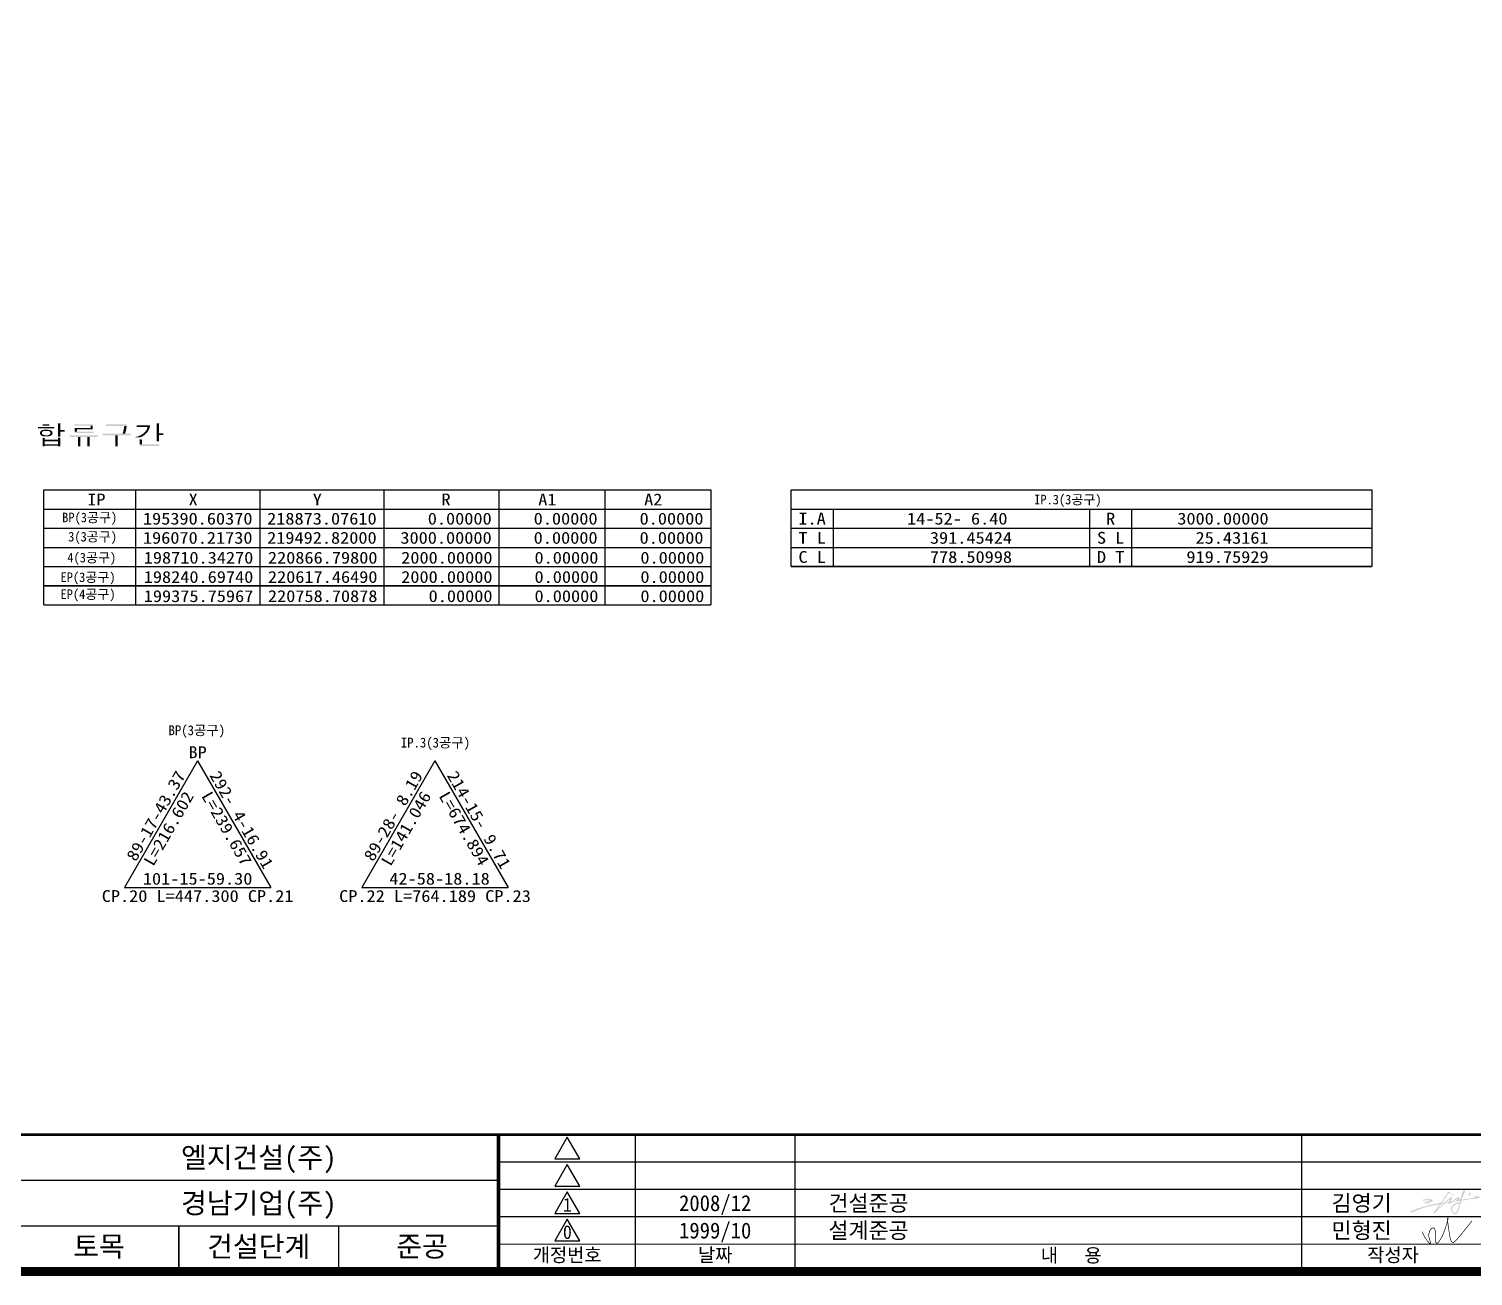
# Model space of a CAD drawing. Header units: feet. Extents: x 226743 to 230948, y 199106 to 202076.
# Drawn here: x 227704 to 229286, y 199201 to 200568 of the extents above; entities that cross this region are included whole.
import ezdxf
from ezdxf.enums import TextEntityAlignment as Align

# ---------------------------------------------------------------- set-up
doc = ezdxf.new("R2010")
doc.units = ezdxf.units.FT
doc.header["$LTSCALE"] = 10
doc.header["$MEASUREMENT"] = 0
for name, color, linetype in [('CA-TABL-LIN1', 4, 'CONTINUOUS'), ('CA-TABL-LIN2', 1, 'CONTINUOUS'), ('CA-TABL-TEX2', 3, 'CONTINUOUS'), ('CX-BORD', 3, 'CONTINUOUS'), ('CX-BORD-LIN1', 4, 'CONTINUOUS'), ('CX-BORD-LIN2', 3, 'CONTINUOUS'), ('CX-BORD-TEX2', 7, 'CONTINUOUS'), ('CX-BORD-TEX3', 6, 'CONTINUOUS'), ('CZ-TEX1', 6, 'CONTINUOUS')]:
    doc.layers.add(name, color=color, linetype=linetype)
doc.styles.add('GHS', font='DotumChe.ttf')
doc.styles.add('RP2', font='DotumChe.ttf')
doc.styles.add('TB_TEXT', font='DotumChe.ttf')
doc.styles.add('TB_WBTXT', font='H2GTRE.TTF')
doc.styles.add('TB_WMTXT', font='DotumChe.ttf')

# ---------------------------------------------------------------- blocks, each defined once
blk = doc.blocks.new('CXBLKA1-KHCA')
at = {"layer": 'CX-BORD-TEX3'}
h = blk.add_hatch(color=256, dxfattribs=at)
h.paths.add_polyline_path([(482.7, 17.26), (482.68, 17.24), (482.66, 17.12), (482.62, 17.04), (482.65, 16.95), (482.61, 16.8), (482.65, 16.75), (482.64, 16.67), (482.76, 16.59), (482.85, 16.58), (482.9, 16.67), (482.85, 16.83), (482.93, 16.93), (482.97, 17.1), (483.04, 17.18), (482.92, 17.29)], flags=17)
h.paths.add_polyline_path([(478.82, 16.88), (478.8, 16.87), (478.77, 16.82), (478.84, 16.75), (479.07, 16.73), (479.4, 16.75), (479.45, 16.83), (479.38, 16.89)], flags=17)
h.paths.add_polyline_path([(480.27, 14.9), (480.2, 14.89), (479.54, 14.59), (479.04, 14.14), (478.85, 13.73), (479.11, 13.24), (479.43, 12.86), (479.56, 12.79), (479.71, 12.81), (480.07, 13.28), (480.07, 13.47), (480.4, 14.15), (480.57, 14.79), (480.53, 14.9)], flags=16)
h.paths.add_polyline_path([(480.12, 15.94), (480.1, 15.93), (480, 15.86), (479.88, 15.83), (479.77, 15.7), (479.64, 15.64), (479.45, 15.57), (479.44, 15.51), (479.54, 15.46), (479.74, 15.47), (479.8, 15.56), (479.93, 15.62), (480.02, 15.61), (480.04, 15.58), (480.08, 15.63), (480.11, 15.69), (480.09, 15.75), (480.09, 15.84), (480.18, 15.85), (480.17, 15.93)], flags=16)
h.paths.add_polyline_path([(478.56, 15.25), (478.53, 15.23), (478.45, 15.21), (478.43, 15.16), (478.49, 15.12), (478.59, 15.14), (478.59, 15.22)], flags=16)
h.paths.add_polyline_path([(478.55, 15.77), (478.54, 15.88), (477.8, 15.34), (477.67, 15.25), (478.13, 15.23), (478.24, 15.23), (478.4, 15.56)], flags=16)
h.paths.add_polyline_path([(476.92, 14.99), (476.71, 14.96), (476.23, 14.47), (476.06, 14.18), (475.88, 13.98), (475.64, 13.71), (475.86, 13.84), (476.18, 14.11), (476.61, 14.51), (476.9, 14.79), (477.1, 14.96)], flags=16)
h.paths.add_polyline_path([(469.74, 13.13), (469.77, 13.16), (469.84, 13.25), (470.07, 13.29), (470.19, 13.33), (470.24, 13.38), (470.47, 13.37), (470.53, 13.49), (470.79, 13.54), (470.9, 13.64), (471.1, 13.66), (471.26, 13.78), (471.43, 13.78), (471.51, 13.87), (471.98, 13.95), (472.32, 14.12), (472.87, 14.24), (473.35, 14.37), (473.97, 14.55), (474.69, 14.71), (475.44, 14.87), (476.15, 14.97), (476.32, 14.99), (476.65, 15.37), (476.93, 15.69), (477.23, 16.15), (477.41, 16.51), (477.75, 16.84), (477.92, 17.31), (478.08, 17.45), (478.41, 17.43), (478.48, 17.23), (478.54, 17.04), (478.62, 16.98), (478.68, 16.9), (478.58, 16.85), (478.4, 16.96), (478.32, 17.11), (478.25, 17.22), (478.15, 17.22), (478.15, 17.08), (478, 16.96), (477.92, 16.8), (477.78, 16.64), (477.69, 16.46), (477.56, 16.3), (477.45, 16.14), (477.34, 16.03), (477.25, 15.83), (477.13, 15.69), (476.72, 15.19), (476.59, 15.1), (477.05, 15.13), (477.31, 15.19), (477.68, 15.45), (478.03, 15.73), (478.33, 16.03), (478.58, 16.2), (478.7, 16.29), (478.89, 16.23), (478.91, 15.98), (478.76, 15.75), (478.62, 15.44), (478.52, 15.43), (478.57, 15.37), (478.84, 15.38), (479.33, 15.65), (479.53, 15.87), (479.82, 16.02), (479.99, 16.16), (480.22, 16.27), (480.44, 16.3), (480.56, 16.22), (480.48, 16.08), (480.44, 15.96), (480.45, 15.78), (480.59, 15.9), (480.8, 16.02), (480.92, 16.23), (480.99, 16.58), (481.13, 17.04), (481.22, 17.3), (481.32, 17.49), (481.42, 17.63), (481.51, 17.8), (481.76, 17.83), (481.81, 17.66), (481.74, 17.55), (481.68, 17.32), (481.64, 17.2), (481.53, 17.05), (481.44, 16.84), (481.36, 16.63), (481.27, 16.49), (481.26, 16.3), (481.2, 16.14), (481.13, 15.99), (481.06, 15.84), (481.04, 15.74), (481.41, 15.74), (481.51, 15.85), (481.76, 15.89), (482.04, 15.89), (482.31, 15.96), (482.77, 16.01), (482.95, 16.05), (483.23, 16.13), (483.52, 16.11), (483.68, 16.21), (483.91, 16.24), (484.27, 16.26), (484.32, 16.32), (483.8, 16.34), (483.87, 16.46), (484.13, 16.46), (484.72, 16.46), (484.88, 16.35), (485.07, 16.32), (484.97, 16.24), (484.86, 16.16), (484.58, 16.13), (484.43, 15.99), (483.7, 15.99), (483.34, 15.87), (482.72, 15.88), (482.48, 15.75), (481.99, 15.75), (481.7, 15.62), (481.24, 15.63), (481.05, 15.53), (480.92, 15.44), (480.87, 15.25), (480.85, 15.14), (481.18, 15.15), (481.23, 15.03), (480.91, 14.99), (480.74, 15.01), (480.69, 14.35), (480.48, 13.83), (480.31, 13.45), (480.24, 13.14), (480.07, 12.86), (479.73, 12.56), (479.32, 12.6), (478.94, 13.13), (478.63, 13.62), (478.68, 14.1), (479.35, 14.83), (480.01, 15.05), (480.66, 15.15), (480.74, 15.45), (480.63, 15.49), (480.42, 15.47), (480.29, 15.38), (479.45, 15.37), (478.95, 15.16), (478.7, 15), (478.46, 14.91), (478.14, 14.91), (478.09, 15.12), (477.71, 15.15), (477.34, 14.94), (476.68, 14.38), (476.38, 14.02), (476.04, 13.79), (475.64, 13.29), (475.29, 12.94), (475, 12.76), (474.94, 12.92), (475.33, 13.51), (475.94, 14.36), (476.23, 14.8), (475.77, 14.67), (475.39, 14.61), (475.07, 14.54), (474.04, 14.33), (472.84, 14), (471.64, 13.6), (470.86, 13.28), (470.17, 12.98), (469.83, 13.02)])
h.paths.add_polyline_path([(472.52, 15.56), (472.53, 15.6), (472.62, 15.67), (472.66, 15.8), (472.77, 15.8), (472.89, 15.84), (473.04, 15.86), (473.25, 15.86), (473.31, 15.98), (473.81, 15.98), (473.95, 15.93), (474, 15.86), (474.21, 15.88), (474.3, 15.78), (474.41, 15.78), (474.44, 15.7), (474.51, 15.65), (474.55, 15.7), (474.61, 15.74), (474.68, 15.72), (474.7, 15.66), (474.65, 15.58), (474.64, 15.45), (474.51, 15.36), (474.1, 15.07), (473.67, 14.81), (473.59, 14.73), (473.5, 14.75), (473.48, 14.87), (473.54, 14.92), (473.82, 15.08), (473.99, 15.2), (474.05, 15.31), (474.16, 15.3), (474.17, 15.41), (474.07, 15.44), (473.97, 15.37), (473.98, 15.3), (473.81, 15.29), (473.72, 15.2), (473.51, 15.15), (473.47, 15.09), (473.22, 15.05), (473.07, 14.94), (472.91, 14.95), (472.92, 15.12), (473.01, 15.26), (473.19, 15.31), (473.32, 15.31), (473.44, 15.39), (473.65, 15.51), (473.88, 15.55), (474.04, 15.54), (473.94, 15.65), (473.96, 15.74), (473.91, 15.77), (473.61, 15.8), (473.4, 15.79), (473.31, 15.7), (473.23, 15.61), (472.92, 15.61), (472.76, 15.51), (472.59, 15.51)], flags=17)
at = {"layer": 'CX-BORD-LIN1', "const_width": 2}
blk.add_lwpolyline([(796, 0), (0, 0), (0, 554), (796, 554)], close=True, dxfattribs=at)
at = {"layer": 'CX-BORD-LIN1'}
for points, const_width in [([(796, 30), (0, 30)], 0.6), ([(270, 0), (270, 30)], 0.8), ([(270, 0), (270, 30)], 0.6), ([(300, 0), (300, 30)], 0.3), ([(335, 0), (335, 30)], 0.3), ([(566, 6), (270, 6)], 0.2)]:
    blk.add_lwpolyline(points, dxfattribs=dict(at, const_width=const_width))
for points in [[(285.08, 29.47), (282.34, 24.71), (287.83, 24.71)], [(285.08, 23.47), (282.34, 18.71), (287.83, 18.71)], [(285.08, 17.47), (282.34, 12.71), (287.83, 12.71)], [(285.08, 11.47), (282.34, 6.71), (287.83, 6.71)]]:
    blk.add_lwpolyline(points, close=True, dxfattribs=at)
blk.add_lwpolyline([(446, 0), (446, 30)], dxfattribs=at)
at = {"layer": 'CX-BORD-LIN2'}
for points in [[(566, 24), (270, 24)], [(566, 18), (270, 18)], [(566, 12), (270, 12)]]:
    blk.add_lwpolyline(points, dxfattribs=at)
at = {"layer": 'CX-BORD-LIN2', "const_width": 0.3}
for points in [[(270, 20), (130, 20)], [(270, 10), (0, 10)], [(200, 0), (200, 10)], [(235, 0), (235, 10)]]:
    blk.add_lwpolyline(points, dxfattribs=at)
at = {"layer": 'CX-BORD-TEX3', "const_width": 0.143}
blk.add_lwpolyline([(472.39, 8.74), (472.61, 8.23), (472.82, 7.8), (473.01, 7.44), (473.19, 7.15), (473.36, 6.91), (473.51, 6.72), (473.64, 6.57), (473.77, 6.44), (473.87, 6.33), (473.96, 6.25), (474.04, 6.18), (474.11, 6.14), (474.16, 6.11), (474.19, 6.11), (474.22, 6.13), (474.23, 6.16), (474.23, 6.22), (474.22, 6.29), (474.21, 6.38), (474.18, 6.48), (474.15, 6.59), (474.12, 6.7), (474.08, 6.81), (474.05, 6.93), (474.01, 7.03), (473.98, 7.14), (473.95, 7.24), (473.92, 7.33), (473.89, 7.43), (473.87, 7.52), (473.85, 7.61), (473.84, 7.7), (473.83, 7.79), (473.83, 7.88), (473.83, 7.97), (473.83, 8.06), (473.84, 8.15), (473.85, 8.24), (473.87, 8.34), (473.89, 8.43), (473.92, 8.53), (473.94, 8.63), (473.97, 8.72), (474.01, 8.82), (474.04, 8.91), (474.08, 9), (474.13, 9.08), (474.17, 9.15), (474.22, 9.22), (474.27, 9.28), (474.32, 9.34), (474.38, 9.38), (474.43, 9.42), (474.48, 9.46), (474.53, 9.48), (474.58, 9.51), (474.63, 9.52), (474.68, 9.54), (474.72, 9.55), (474.76, 9.55), (474.8, 9.55), (474.84, 9.55), (474.88, 9.55), (474.91, 9.54), (474.95, 9.53), (474.98, 9.52), (475.01, 9.51), (475.04, 9.49), (475.06, 9.47), (475.09, 9.44), (475.11, 9.41), (475.13, 9.36), (475.16, 9.31), (475.18, 9.25), (475.2, 9.18), (475.21, 9.09), (475.23, 8.99), (475.25, 8.87), (475.26, 8.74), (475.27, 8.59), (475.28, 8.41), (475.29, 8.23), (475.3, 8.03), (475.3, 7.83), (475.31, 7.63), (475.31, 7.43), (475.32, 7.25), (475.32, 7.09), (475.32, 6.96), (475.32, 6.84), (475.33, 6.74), (475.33, 6.66), (475.34, 6.59), (475.34, 6.53), (475.35, 6.48), (475.37, 6.44), (475.39, 6.4), (475.41, 6.36), (475.43, 6.32), (475.46, 6.29), (475.49, 6.27), (475.52, 6.25), (475.56, 6.24), (475.6, 6.23), (475.64, 6.23), (475.69, 6.23), (475.74, 6.25), (475.79, 6.28), (475.85, 6.33), (475.91, 6.39), (475.99, 6.47), (476.07, 6.57), (476.16, 6.69), (476.25, 6.83), (476.36, 7), (476.47, 7.18), (476.58, 7.4), (476.7, 7.63), (476.83, 7.89), (476.95, 8.17), (477.08, 8.47), (477.2, 8.79), (477.32, 9.12), (477.44, 9.45), (477.55, 9.77), (477.65, 10.08), (477.75, 10.37), (477.82, 10.62), (477.89, 10.84), (477.94, 11.03), (477.98, 11.18), (478.01, 11.31), (478.03, 11.41), (478.04, 11.49), (478.05, 11.56), (478.06, 11.61), (478.06, 11.66), (478.06, 11.7), (478.05, 11.72), (478.05, 11.75), (478.04, 11.76), (478.03, 11.77), (478.02, 11.77), (478, 11.77), (477.99, 11.76), (477.98, 11.75), (477.96, 11.73), (477.95, 11.69), (477.94, 11.65), (477.93, 11.59), (477.93, 11.51), (477.93, 11.42), (477.94, 11.3), (477.95, 11.17), (477.97, 11.01), (477.99, 10.84), (478.01, 10.64), (478.04, 10.44), (478.07, 10.21), (478.1, 9.97), (478.14, 9.71), (478.18, 9.44), (478.21, 9.17), (478.25, 8.89), (478.29, 8.62), (478.33, 8.36), (478.37, 8.11), (478.4, 7.88), (478.44, 7.68), (478.48, 7.49), (478.52, 7.33), (478.55, 7.19), (478.59, 7.06), (478.63, 6.94), (478.67, 6.84), (478.71, 6.75), (478.75, 6.67), (478.79, 6.6), (478.83, 6.54), (478.88, 6.48), (478.92, 6.44), (478.96, 6.4), (479, 6.37), (479.04, 6.35), (479.08, 6.33), (479.13, 6.33), (479.17, 6.34), (479.23, 6.36), (479.3, 6.41), (479.38, 6.47), (479.48, 6.55), (479.6, 6.66), (479.75, 6.8), (479.94, 6.99), (480.2, 7.28), (480.55, 7.68), (481.01, 8.24), (481.61, 8.97), (482.36, 9.91), (483.29, 11.1)], dxfattribs=at)
at = {"layer": 'CX-BORD-LIN1', "style": 'TB_TEXT'}
for tag, height, p in [('TR_RDAT4', 3.5, (317.5, 27)), ('TR_DGN4', 3.5, (459.12, 27)), ('TR_CHK4', 3.5, (499.12, 27)), ('TR_APP4', 3.5, (539.12, 27)), ('TR_RNUM4', 3, (285.11, 26.64)), ('TR_RDAT3', 3.5, (317.5, 21)), ('TR_DGN3', 3.5, (459.12, 21)), ('TR_CHK3', 3.5, (499.12, 21)), ('TR_APP3', 3.5, (539.12, 21)), ('TR_RNUM3', 3, (285.11, 20.64)), ('TR_RNUM2', 3, (285.11, 14.64)), ('TR_RDAT2', 3.5, (317.5, 15)), ('TR_DGN2', 3.5, (459.12, 15)), ('TR_CHK2', 3.5, (499.12, 15)), ('TR_APP2', 3.5, (539.12, 15)), ('TR_RNUM1', 3, (285.11, 8.64)), ('TR_RDAT1', 3.5, (317.5, 9)), ('TR_DGN1', 3.5, (459.12, 9)), ('TR_CHK1', 3.5, (499.12, 9)), ('TR_APP1', 3.5, (539.12, 9))]:
    blk.add_attdef(tag, text='', height=height, dxfattribs=at).set_placement(p, align=Align.MIDDLE_CENTER)
for tag, p in [('TR_RCON4', (342.3, 27)), ('TR_RCON3', (342.3, 21)), ('TR_RCON2', (342.3, 15)), ('TR_RCON1', (342.3, 9))]:
    blk.add_attdef(tag, text='', height=3.5, dxfattribs=at).set_placement(p, align=Align.MIDDLE_LEFT)
at = {"layer": 'CX-BORD-LIN2', "style": 'TB_TEXT'}
blk.add_attdef('TD_VERSION', text='', height=3, rotation=90, dxfattribs=at).set_placement((800.5, 48.01), align=Align.MIDDLE_CENTER)
at = {"layer": 'CX-BORD-TEX2', "style": 'TB_WMTXT'}
for tag, height, p in [('TB_CNAME', 5, (15.34, 531.83)), ('TB_CSCOP', 4, (16.63, 523.83))]:
    blk.add_attdef(tag, text='', height=height, dxfattribs=at).set_placement(p, align=Align.BOTTOM_LEFT)
at = {"layer": 'CX-BORD-TEX2', "style": 'TB_WBTXT'}
for tag, height, p in [('TB_MTITIL', 10, (398, 533.33)), ('TB_STITL', 7, (398, 518.33))]:
    blk.add_attdef(tag, text='', height=height, dxfattribs=at).set_placement(p, align=Align.MIDDLE_CENTER)
at = {"layer": 'CX-BORD-TEX3', "style": 'TB_TEXT'}
for s, height, p in [('건설단계', 4.5, (217.5, 5.53)), ('개정번호', 3, (285.08, 3.66)), ('날짜', 3, (317.5, 3.66)), ('내   용', 3, (395.5, 3.58)), ('작성자', 3, (466, 3.66))]:
    blk.add_text(s, height=height, dxfattribs=at).set_placement(p, align=Align.MIDDLE)
for tag, height, p in [('TD_DCOMP', 4.5, (217.5, 25)), ('TD_CSECT', 4.5, (611, 25)), ('TD_CDIST', 4.5, (656, 25)), ('TD_DNAME_TOP', 4.5, (755, 25)), ('TD_DNAME_MAIN', 4.5, (755, 19.01)), ('TD_CCOMP', 4.5, (217.5, 15)), ('TD_HSCAL', 4.5, (626.7, 15.24)), ('TD_VSCAL', 4.5, (655.78, 15.24)), ('TD_DNAME_BOT', 3, (755, 13.65)), ('TD_CNAME', 5, (65, 5.75)), ('TD_FIELD', 4.5, (182.5, 5.53)), ('TD_CSTEP', 4.5, (253.24, 5.53)), ('TD_DWGCODE', 4.5, (641, 5.39)), ('TD_DWGNO', 4.5, (755, 5.39))]:
    blk.add_attdef(tag, text='', height=height, dxfattribs=at).set_placement(p, align=Align.MIDDLE_CENTER)

msp = doc.modelspace()

# ---------------------------------------------------------------- linework, layer by layer
at = {"layer": 'CA-TABL-LIN1', "linetype": 'Continuous'}
for p, q in [((227720.2, 200062.3), (228450.9, 200062.3)), ((227720.2, 199936.3), (227720.2, 200062.3)), ((228450.9, 200062.3), (228450.9, 199936.3)), ((228538.9, 200062.3), (229174.9, 200062.3)), ((228538.9, 199978.3), (228538.9, 200062.3)), ((229174.9, 200062.3), (229174.9, 199978.3)), ((228538.9, 199978.3), (229174.9, 199978.3)), ((229174.9, 199978.3), (228538.9, 199978.3)), ((227720.2, 199936.3), (228450.9, 199936.3))]:
    msp.add_line(p, q, dxfattribs=at)
at = {"layer": 'CA-TABL-LIN2', "linetype": 'Continuous'}
for p, q in [((227820.9, 200062.3), (227820.9, 199936.3)), ((227956.9, 200062.3), (227956.9, 199936.3)), ((228092.9, 200062.3), (228092.9, 199936.3)), ((228218.9, 200062.3), (228218.9, 199936.3)), ((228334.9, 200062.3), (228334.9, 199936.3)), ((227720.2, 200041.3), (228450.9, 200041.3)), ((228538.9, 200041.3), (229174.9, 200041.3)), ((228584.9, 200041.3), (228584.9, 199978.3)), ((228865.9, 200041.3), (228865.9, 199978.3)), ((228911.9, 200041.3), (228911.9, 199978.3)), ((227720.2, 200020.3), (228450.9, 200020.3)), ((228538.9, 200020.3), (229174.9, 200020.3)), ((227720.2, 199999.3), (228450.9, 199999.3)), ((228538.9, 199999.3), (229174.9, 199999.3)), ((227720.2, 199978.3), (228450.9, 199978.3)), ((227720.2, 199957.3), (228450.9, 199957.3)), ((228450.9, 199957.3), (227720.2, 199957.3)), ((227888.8, 199765.3), (227808.8, 199626.7)), ((227888.8, 199765.3), (227968.8, 199626.7)), ((228148.8, 199765.3), (228068.8, 199626.7)), ((228148.8, 199765.3), (228228.8, 199626.7)), ((227808.8, 199626.7), (227968.8, 199626.7)), ((228068.8, 199626.7), (228228.8, 199626.7))]:
    msp.add_line(p, q, dxfattribs=at)
at = {"layer": 'CZ-TEX1'}
for points in [[(227719.2, 200134.3), (227719.2, 200132.7), (227726.4, 200134.3), (227726.4, 200132.7)], [(227736, 200135.3), (227736, 200135.1), (227736, 200135.3), (227738.6, 200135.1)], [(227736, 200135.1), (227736, 200134.1), (227738.6, 200135.1), (227738.3, 200134.1)], [(227736, 200134.1), (227736, 200128), (227738.3, 200134.1), (227738.3, 200128)], [(227753.9, 200134.3), (227753.9, 200132.7), (227773.9, 200134.3), (227773.9, 200132.7)], [(227788.3, 200134), (227788.3, 200132.2), (227811.2, 200134), (227811, 200132.2)], [(227844, 200135.3), (227844, 200135.1), (227844, 200135.3), (227846.7, 200135.1)], [(227844, 200135.1), (227844, 200134.1), (227846.7, 200135.1), (227846.4, 200134.1)], [(227844, 200134.1), (227844, 200125.3), (227846.4, 200134.1), (227846.4, 200125.3)], [(227713.9, 200131.2), (227713.9, 200129.6), (227732, 200131.2), (227732, 200129.6)], [(227713.9, 200129.6), (227713.9, 200129.6), (227722.9, 200129.6), (227713.9, 200129.6)], [(227713.9, 200129.6), (227713.9, 200129.6), (227732, 200129.6), (227722.9, 200129.6)], [(227716.4, 200125.9), (227716.1, 200125.4), (227718.6, 200125.9), (227718.4, 200125.4)], [(227716.1, 200125.4), (227716.1, 200125.3), (227718.4, 200125.4), (227718.4, 200125.3)], [(227716.1, 200125.3), (227716.1, 200125.2), (227718.4, 200125.3), (227718.3, 200125.2)], [(227716.1, 200125.2), (227716.1, 200124.2), (227718.3, 200125.2), (227718.3, 200124.2)], [(227716.1, 200124.2), (227716.1, 200124.1), (227718.3, 200124.2), (227718.3, 200124.1)], [(227716.1, 200124.1), (227716.1, 200123.9), (227718.3, 200124.1), (227718.3, 200123.9)], [(227716.1, 200123.9), (227716.1, 200123.8), (227718.3, 200123.9), (227718.4, 200123.8)], [(227716.1, 200123.8), (227716.3, 200123.5), (227718.4, 200123.8), (227718.6, 200123.5)], [(227716.3, 200123.5), (227716.5, 200123), (227718.6, 200123.5), (227719, 200123)], [(227716.6, 200126.4), (227716.4, 200125.9), (227719.1, 200126.4), (227718.6, 200125.9)], [(227716.5, 200123), (227716.6, 200122.9), (227719, 200123), (227719.3, 200122.9)], [(227716.7, 200126.6), (227716.6, 200126.5), (227719.7, 200126.6), (227719.3, 200126.5)], [(227716.6, 200126.5), (227716.6, 200126.4), (227719.3, 200126.5), (227719.1, 200126.4)], [(227716.6, 200122.9), (227716.7, 200122.7), (227719.3, 200122.9), (227719.9, 200122.7)], [(227717, 200126.8), (227716.7, 200126.6), (227720.1, 200126.8), (227719.7, 200126.6)], [(227716.7, 200122.7), (227716.7, 200122.6), (227719.9, 200122.7), (227720.2, 200122.6)], [(227716.7, 200122.6), (227717.2, 200122.3), (227720.2, 200122.6), (227721.1, 200122.3)], [(227717.3, 200127), (227717, 200126.8), (227721.2, 200127), (227720.1, 200126.8)], [(227717.2, 200122.3), (227717.3, 200122.2), (227721.1, 200122.3), (227721.3, 200122.2)], [(227717.4, 200127.1), (227717.3, 200127), (227721.8, 200127.1), (227724.7, 200127)], [(227717.3, 200122.2), (227718.5, 200121.5), (227728.6, 200122.2), (227727.2, 200121.5)], [(227718, 200127.5), (227717.4, 200127.1), (227728, 200127.5), (227728.5, 200127.1)], [(227718.4, 200127.8), (227718, 200127.5), (227727.2, 200127.8), (227728, 200127.5)], [(227720.3, 200128.1), (227718.4, 200127.8), (227726.1, 200128.1), (227727.2, 200127.8)], [(227718.5, 200121.5), (227720.8, 200121), (227727.2, 200121.5), (227725.3, 200121)], [(227718.9, 200119.5), (227718.9, 200119.3), (227718.9, 200119.5), (227720.6, 200119.3)], [(227718.9, 200119.3), (227718.9, 200119.2), (227720.6, 200119.3), (227721.5, 200119.2)], [(227718.9, 200119.2), (227718.9, 200117.2), (227721.5, 200119.2), (227721.2, 200117.2)], [(227719.2, 200132.7), (227719.2, 200132.7), (227726.4, 200132.7), (227719.2, 200132.7)], [(227721.7, 200128.4), (227720.3, 200128.1), (227724, 200128.4), (227726.1, 200128.1)], [(227720.8, 200121), (227721.2, 200120.9), (227725.3, 200121), (227721.2, 200120.9)], [(227721.8, 200127.1), (227721.2, 200127), (227728.5, 200127.1), (227728.6, 200127)], [(227724.8, 200122.3), (227724.4, 200122.2), (227728.8, 200122.3), (227728.6, 200122.2)], [(227724.7, 200127), (227725.3, 200126.8), (227728.6, 200127), (227728.9, 200126.8)], [(227725.9, 200122.6), (227724.8, 200122.3), (227729.1, 200122.6), (227728.8, 200122.3)], [(227725.3, 200126.8), (227725.9, 200126.6), (227728.9, 200126.8), (227729, 200126.6)], [(227725.9, 200126.6), (227726.5, 200126.5), (227729, 200126.6), (227729.1, 200126.5)], [(227726.3, 200122.7), (227725.9, 200122.6), (227729.1, 200122.7), (227729.1, 200122.6)], [(227726.6, 200122.9), (227726.3, 200122.7), (227729.3, 200122.9), (227729.1, 200122.7)], [(227726.5, 200126.5), (227726.6, 200126.4), (227729.1, 200126.5), (227729.2, 200126.4)], [(227726.6, 200126.4), (227727, 200125.9), (227729.2, 200126.4), (227729.5, 200125.9)], [(227726.7, 200123), (227726.6, 200122.9), (227729.4, 200123), (227729.3, 200122.9)], [(227727.3, 200123.5), (227726.7, 200123), (227729.6, 200123.5), (227729.4, 200123)], [(227727, 200125.9), (227727.5, 200125.4), (227729.5, 200125.9), (227729.8, 200125.4)], [(227727.5, 200123.8), (227727.3, 200123.5), (227729.8, 200123.8), (227729.6, 200123.5)], [(227727.5, 200125.4), (227727.5, 200125.3), (227729.8, 200125.4), (227729.8, 200125.3)], [(227727.5, 200125.3), (227727.5, 200125.2), (227729.8, 200125.3), (227729.8, 200125.2)], [(227727.5, 200125.2), (227727.6, 200124.2), (227729.8, 200125.2), (227729.9, 200124.2)], [(227727.6, 200124.1), (227727.5, 200123.9), (227729.9, 200124.1), (227729.8, 200123.9)], [(227727.5, 200123.9), (227727.5, 200123.8), (227729.8, 200123.9), (227729.8, 200123.8)], [(227727.6, 200124.2), (227727.6, 200124.1), (227729.9, 200124.2), (227729.9, 200124.1)], [(227736, 200128), (227736, 200127.9), (227738.3, 200128), (227738.3, 200127.9)], [(227736, 200127.9), (227736, 200126.2), (227743.2, 200127.9), (227743.2, 200126.2)], [(227736, 200126.2), (227736, 200120.6), (227738.3, 200126.2), (227738.3, 200120.6)], [(227736, 200126.2), (227736, 200126.2), (227743.2, 200126.2), (227738.3, 200126.2)], [(227736, 200120.6), (227736, 200120.6), (227738.3, 200120.6), (227736, 200120.6)], [(227736, 200119.5), (227736, 200119.3), (227736, 200119.5), (227738.4, 200119.3)], [(227736, 200119.3), (227736, 200119.2), (227738.4, 200119.3), (227738.4, 200119.2)], [(227736, 200119.2), (227736, 200117.2), (227738.4, 200119.2), (227738.4, 200117.2)], [(227748.8, 200122), (227748.8, 200120.2), (227779.3, 200122), (227779.3, 200120.2)], [(227748.8, 200120.2), (227748.8, 200120.2), (227779.3, 200120.2), (227770.7, 200120.2)], [(227753.9, 200132.7), (227753.9, 200132.7), (227762.6, 200132.7), (227753.9, 200132.7)], [(227754.2, 200130.3), (227754.2, 200128.8), (227773.9, 200130.3), (227773.9, 200128.8)], [(227754.2, 200128.8), (227754.2, 200126.1), (227756.6, 200128.8), (227756.6, 200126.1)], [(227754.2, 200128.8), (227754.2, 200128.8), (227765.2, 200128.8), (227756.6, 200128.8)], [(227754.2, 200128.8), (227754.2, 200128.8), (227773.9, 200128.8), (227765.2, 200128.8)], [(227754.2, 200126.1), (227754.2, 200124.5), (227774.8, 200126.1), (227774.8, 200124.5)], [(227754.2, 200124.5), (227754.2, 200124.5), (227764.4, 200124.5), (227754.2, 200124.5)], [(227754.2, 200124.5), (227754.2, 200124.5), (227774.8, 200124.5), (227764.4, 200124.5)], [(227757.8, 200120.2), (227757.8, 200110.1), (227760.3, 200120.2), (227760.3, 200110.1)], [(227768.1, 200120.2), (227768.1, 200110.1), (227770.7, 200120.2), (227770.7, 200110.1)], [(227771.5, 200132.7), (227771.5, 200130.3), (227773.9, 200132.7), (227773.9, 200130.3)], [(227784.8, 200123.8), (227784.8, 200122.1), (227815.3, 200123.8), (227815.3, 200122.1)], [(227784.8, 200122.1), (227784.8, 200122.1), (227815.3, 200122.1), (227801.2, 200122.1)], [(227788.3, 200132.2), (227788.3, 200132.2), (227798.3, 200132.2), (227788.3, 200132.2)], [(227798.7, 200122.1), (227798.7, 200116.1), (227801.2, 200122.1), (227801.2, 200116.1)], [(227807.2, 200125.6), (227806.5, 200123.8), (227809.8, 200125.6), (227809.2, 200123.8)], [(227807.6, 200127.5), (227807.2, 200125.6), (227810.3, 200127.5), (227809.8, 200125.6)], [(227808.2, 200130), (227807.6, 200127.5), (227810.7, 200130), (227810.3, 200127.5)], [(227808.4, 200132.2), (227808.2, 200130), (227811, 200132.2), (227810.7, 200130)], [(227822.8, 200120.7), (227820.7, 200120.2), (227827.8, 200120.7), (227826.7, 200120.2)], [(227820.7, 200120.2), (227820.7, 200120), (227826.7, 200120.2), (227826.3, 200120)], [(227820.7, 200120), (227820.7, 200119.9), (227826.3, 200120), (227826, 200119.9)], [(227822, 200133.1), (227822, 200131.4), (227836.7, 200133.1), (227836.4, 200131.4)], [(227823.8, 200121.1), (227822.8, 200120.7), (227828.6, 200121.1), (227827.8, 200120.7)], [(227826.3, 200122.1), (227823.8, 200121.1), (227830.1, 200122.1), (227828.6, 200121.1)], [(227827.3, 200122.8), (227826.3, 200122.1), (227831, 200122.8), (227830.1, 200122.1)], [(227829.8, 200124.5), (227827.3, 200122.8), (227832.8, 200124.5), (227831, 200122.8)], [(227829.9, 200124.6), (227829.8, 200124.5), (227832.9, 200124.6), (227832.8, 200124.5)], [(227831.5, 200126.4), (227829.9, 200124.6), (227834.3, 200126.4), (227832.9, 200124.6)], [(227832.3, 200127.2), (227831.5, 200126.4), (227834.8, 200127.2), (227834.3, 200126.4)], [(227833.3, 200128.9), (227832.3, 200127.2), (227835.7, 200128.9), (227834.8, 200127.2)], [(227834, 200131.3), (227833.3, 200129.1), (227836.4, 200131.3), (227835.8, 200129.1)], [(227833.3, 200129.1), (227833.3, 200128.9), (227835.8, 200129.1), (227835.7, 200128.9)], [(227834.1, 200131.4), (227834, 200131.3), (227836.4, 200131.4), (227836.4, 200131.3)], [(227844, 200125.3), (227844, 200124.3), (227846.4, 200125.3), (227846.4, 200124.3)], [(227844, 200124.3), (227844, 200122.6), (227851.4, 200124.3), (227851.4, 200122.6)], [(227844, 200122.6), (227844, 200115.4), (227846.4, 200122.6), (227846.4, 200115.4)], [(227844, 200122.6), (227844, 200122.6), (227851.4, 200122.6), (227846.4, 200122.6)], [(227718.9, 200117.2), (227718.9, 200115.6), (227738.4, 200117.2), (227738.4, 200115.6)], [(227718.9, 200115.6), (227718.9, 200112.2), (227721.2, 200115.6), (227721.2, 200112.2)], [(227718.9, 200115.6), (227718.9, 200115.6), (227728.7, 200115.6), (227721.2, 200115.6)], [(227718.9, 200115.6), (227718.9, 200115.6), (227736, 200115.6), (227728.7, 200115.6)], [(227718.9, 200112.2), (227718.9, 200110.6), (227738.4, 200112.2), (227738.3, 200110.6)], [(227718.9, 200110.6), (227718.9, 200110), (227721.2, 200110.6), (227721.2, 200110)], [(227718.9, 200110.6), (227718.9, 200110.6), (227728.5, 200110.6), (227721.2, 200110.6)], [(227718.9, 200110), (227718.9, 200110), (227721.2, 200110), (227718.9, 200110)], [(227736, 200115.6), (227736, 200112.2), (227738.4, 200115.6), (227738.4, 200112.2)], [(227736, 200110.6), (227736, 200110), (227738.3, 200110.6), (227738.3, 200110)], [(227736, 200110), (227736, 200110), (227738.3, 200110), (227736, 200110)], [(227768.1, 200110.1), (227768.1, 200110.1), (227770.7, 200110.1), (227768.1, 200110.1)], [(227798.7, 200116.1), (227798.7, 200116), (227801.2, 200116.1), (227801.2, 200116)], [(227798.7, 200116), (227798.7, 200110), (227801.2, 200116), (227801.2, 200110)], [(227798.7, 200110), (227798.7, 200110), (227801.2, 200110), (227798.7, 200110)], [(227825.4, 200117.6), (227825.4, 200117.5), (227825.4, 200117.6), (227828, 200117.5)], [(227825.4, 200117.5), (227825.4, 200116.5), (227828, 200117.5), (227827.8, 200116.5)], [(227825.4, 200116.5), (227825.4, 200112.2), (227827.8, 200116.5), (227827.8, 200112.2)], [(227825.4, 200112.2), (227825.4, 200110.5), (227847, 200112.2), (227847, 200110.5)], [(227825.4, 200110.5), (227825.4, 200110.5), (227836.2, 200110.5), (227825.4, 200110.5)], [(227825.4, 200110.5), (227825.4, 200110.5), (227847, 200110.5), (227836.2, 200110.5)], [(227844, 200115.4), (227844, 200115.4), (227846.4, 200115.4), (227844, 200115.4)]]:
    msp.add_solid(points, dxfattribs=at)

# ---------------------------------------------------------------- block references
at = {"layer": 'CX-BORD'}
ref = msp.add_blockref('CXBLKA1-KHCA', (226868.2, 199205.7), dxfattribs=dict(at, xscale=5, yscale=4.999999999996866))
ref.add_attrib('TD_DCOMP', '엘지건설(주)', dxfattribs={"layer": 'CX-BORD-TEX3', "height": 22.5, "style": 'TB_TEXT', "oblique": 360}).set_placement((227955.7, 199330.7), align=Align.MIDDLE_CENTER)
ref.add_attrib('TD_CCOMP', '경남기업(주)', dxfattribs={"layer": 'CX-BORD-TEX3', "height": 22.5, "style": 'TB_TEXT', "oblique": 360}).set_placement((227955.7, 199280.7), align=Align.MIDDLE_CENTER)
ref.add_attrib('TD_FIELD', '토목', dxfattribs={"layer": 'CX-BORD-TEX3', "height": 22.5, "style": 'TB_TEXT', "oblique": 360}).set_placement((227780.7, 199233.3), align=Align.MIDDLE_CENTER)
ref.add_attrib('TD_CSTEP', '준공', dxfattribs={"layer": 'CX-BORD-TEX3', "height": 22.5, "style": 'TB_TEXT', "oblique": 360}).set_placement((228134.5, 199233.3), align=Align.MIDDLE_CENTER)
ref.add_attrib('TR_RNUM1', '0', dxfattribs={"layer": 'CX-BORD-LIN1', "height": 15, "style": 'TB_TEXT', "oblique": 360}).set_placement((228293.8, 199248.9), align=Align.MIDDLE_CENTER)
ref.add_attrib('TR_RDAT1', '1999/10', dxfattribs={"layer": 'CX-BORD-LIN1', "height": 17.5, "style": 'TB_TEXT', "oblique": 360}).set_placement((228455.7, 199250.7), align=Align.MIDDLE_CENTER)
ref.add_attrib('TR_RCON1', '설계준공', dxfattribs={"layer": 'CX-BORD-LIN1', "height": 17.5, "style": 'TB_TEXT', "oblique": 360}).set_placement((228579.8, 199250.7), align=Align.MIDDLE_LEFT)
ref.add_attrib('TR_DGN1', '민형진', dxfattribs={"layer": 'CX-BORD-LIN1', "height": 17.5, "style": 'TB_TEXT', "oblique": 360}).set_placement((229163.8, 199250.7), align=Align.MIDDLE_CENTER)
ref.add_attrib('TR_RNUM2', '1', dxfattribs={"layer": 'CX-BORD-LIN1', "height": 15, "style": 'TB_TEXT', "oblique": 360}).set_placement((228293.8, 199278.9), align=Align.MIDDLE_CENTER)
ref.add_attrib('TR_RDAT2', '2008/12', dxfattribs={"layer": 'CX-BORD-LIN1', "height": 17.5, "style": 'TB_TEXT', "oblique": 360}).set_placement((228455.7, 199280.7), align=Align.MIDDLE_CENTER)
ref.add_attrib('TR_RCON2', '건설준공', dxfattribs={"layer": 'CX-BORD-LIN1', "height": 17.5, "style": 'TB_TEXT', "oblique": 360}).set_placement((228579.8, 199280.7), align=Align.MIDDLE_LEFT)
ref.add_attrib('TR_DGN2', '김영기', dxfattribs={"layer": 'CX-BORD-LIN1', "height": 17.5, "style": 'TB_TEXT', "oblique": 360}).set_placement((229163.8, 199280.7), align=Align.MIDDLE_CENTER)

# ---------------------------------------------------------------- texts
at = {"layer": 'CA-TABL-TEX2', "style": 'RP2', "width": 1.128305}
for s, p, p2 in [('IP', (227767.9, 200045.3), (227787.9, 200045.3)), ('X', (227878.9, 200045.3), (227888.9, 200045.3)), ('Y', (228014.9, 200045.3), (228024.9, 200045.3)), ('R', (228155.9, 200045.3), (228165.9, 200045.3)), ('A1', (228261.9, 200045.3), (228281.9, 200045.3)), ('A2', (228377.9, 200045.3), (228397.9, 200045.3)), ('195390.60370', (227828.9, 200024.3), (227948.9, 200024.3)), ('218873.07610', (227964.9, 200024.3), (228084.9, 200024.3)), ('    0.00000', (228100.9, 200024.3), (228210.9, 200024.3)), ('   0.00000', (228226.9, 200024.3), (228326.9, 200024.3)), ('   0.00000', (228342.9, 200024.3), (228442.9, 200024.3)), ('I.A', (228546.9, 200024.3), (228576.9, 200024.3)), ('14-52- 6.40', (228665.9, 200024.3), (228775.9, 200024.3)), ('14-52- 6.40', (228665.9, 200024.3), (228775.9, 200024.3)), ('  3000.00000', (228941.9, 200024.3), (229061.9, 200024.3)), ('196070.21730', (227828.9, 200003.3), (227948.9, 200003.3)), ('219492.82000', (227964.9, 200003.3), (228084.9, 200003.3)), (' 3000.00000', (228100.9, 200003.3), (228210.9, 200003.3)), ('   0.00000', (228226.9, 200003.3), (228326.9, 200003.3)), ('   0.00000', (228342.9, 200003.3), (228442.9, 200003.3)), ('T L', (228546.9, 200003.3), (228576.9, 200003.3)), ('   391.45424', (228660.9, 200003.3), (228780.9, 200003.3)), ('S L', (228873.9, 200003.3), (228903.9, 200003.3)), ('    25.43161', (228941.9, 200003.3), (229061.9, 200003.3)), ('198710.34270', (227829.8, 199981.5), (227949.8, 199981.5)), ('220866.79800', (227965.8, 199981.5), (228085.8, 199981.5)), (' 2000.00000', (228101.8, 199981.5), (228211.8, 199981.5)), ('   0.00000', (228227.8, 199981.5), (228327.8, 199981.5)), ('   0.00000', (228343.8, 199981.5), (228443.8, 199981.5)), ('C L', (228546.9, 199982.3), (228576.9, 199982.3)), ('   778.50998', (228660.9, 199982.3), (228780.9, 199982.3)), ('D T', (228873.9, 199982.3), (228903.9, 199982.3)), ('   919.75929', (228941.9, 199982.3), (229061.9, 199982.3)), ('198240.69740', (227829.8, 199960.4), (227949.8, 199960.4)), ('220617.46490', (227965.8, 199960.4), (228085.8, 199960.4)), (' 2000.00000', (228101.8, 199960.4), (228211.8, 199960.4)), ('   0.00000', (228227.8, 199960.4), (228327.8, 199960.4)), ('   0.00000', (228343.8, 199960.4), (228443.8, 199960.4)), ('199375.75967', (227829.8, 199939.4), (227949.8, 199939.4)), ('220758.70878', (227965.8, 199939.4), (228085.8, 199939.4)), ('    0.00000', (228101.8, 199939.4), (228211.8, 199939.4)), ('   0.00000', (228227.8, 199939.4), (228327.8, 199939.4)), ('   0.00000', (228343.8, 199939.4), (228443.8, 199939.4)), ('101-15-59.30', (227828.8, 199629.7), (227948.8, 199629.7)), (' 42-58-18.18', (228088.8, 199629.7), (228208.8, 199629.7)), ('CP.20', (227783.8, 199610.7), (227833.8, 199610.7)), ('L=447.300', (227843.8, 199610.7), (227933.8, 199610.7)), ('CP.21', (227943.8, 199610.7), (227993.8, 199610.7)), ('CP.22', (228043.8, 199610.7), (228093.8, 199610.7)), ('L=764.189', (228103.8, 199610.7), (228193.8, 199610.7)), ('CP.23', (228203.8, 199610.7), (228253.8, 199610.7))]:
    msp.add_text(s, height=13, dxfattribs=at).set_placement(p, p2, align=Align.FIT)
at = {"layer": 'CA-TABL-TEX2', "style": 'GHS'}
for s, p in [('IP.3(3공구)', (228805.1, 200046.5)), ('BP(3공구)', (227740.4, 200026.9)), ('3(3공구)', (227747, 200005.8)), ('4(3공구)', (227746.1, 199982.9)), ('EP(3공구)', (227738.6, 199961.4)), ('EP(4공구)', (227738.6, 199942.8))]:
    msp.add_text(s, height=10.5, rotation=359.9213, dxfattribs=at).set_placement(p)
at = {"layer": 'CA-TABL-TEX2', "style": 'RP2', "width": 1.128305}
for s, rotation, p, p2 in [('R', 360, (228883.9, 200024.3), (228893.9, 200024.3)), ('BP', 360, (227878.8, 199768.3), (227898.8, 199768.3)), (' 89-17-43.37', 60, (227816.2, 199645.5), (227876.2, 199749.5)), ('292- 4-16.91', 300, (227901.4, 199749.5), (227961.4, 199645.5)), (' 89-28- 8.19', 60, (228076.2, 199645.5), (228136.2, 199749.5)), ('214-15- 9.71', 300, (228161.4, 199749.5), (228221.4, 199645.5)), ('L=216.602', 60, (227840.2, 199649), (227885.2, 199727)), ('L=239.657', 300, (227892.5, 199727), (227937.5, 199649)), ('L=141.046', 60, (228100.2, 199649), (228145.2, 199727)), ('L=674.894', 300, (228152.5, 199727), (228197.5, 199649))]:
    msp.add_text(s, height=13, rotation=rotation, dxfattribs=at).set_placement(p, p2, align=Align.FIT)
at = {"layer": 'CA-TABL-TEX2', "style": 'GHS'}
for s, p in [('BP(3공구)', (227856.9, 199793.5)), ('IP.3(3공구)', (228111.3, 199780))]:
    msp.add_text(s, height=10.8, dxfattribs=at).set_placement(p)

doc.saveas('drawing.dxf')
